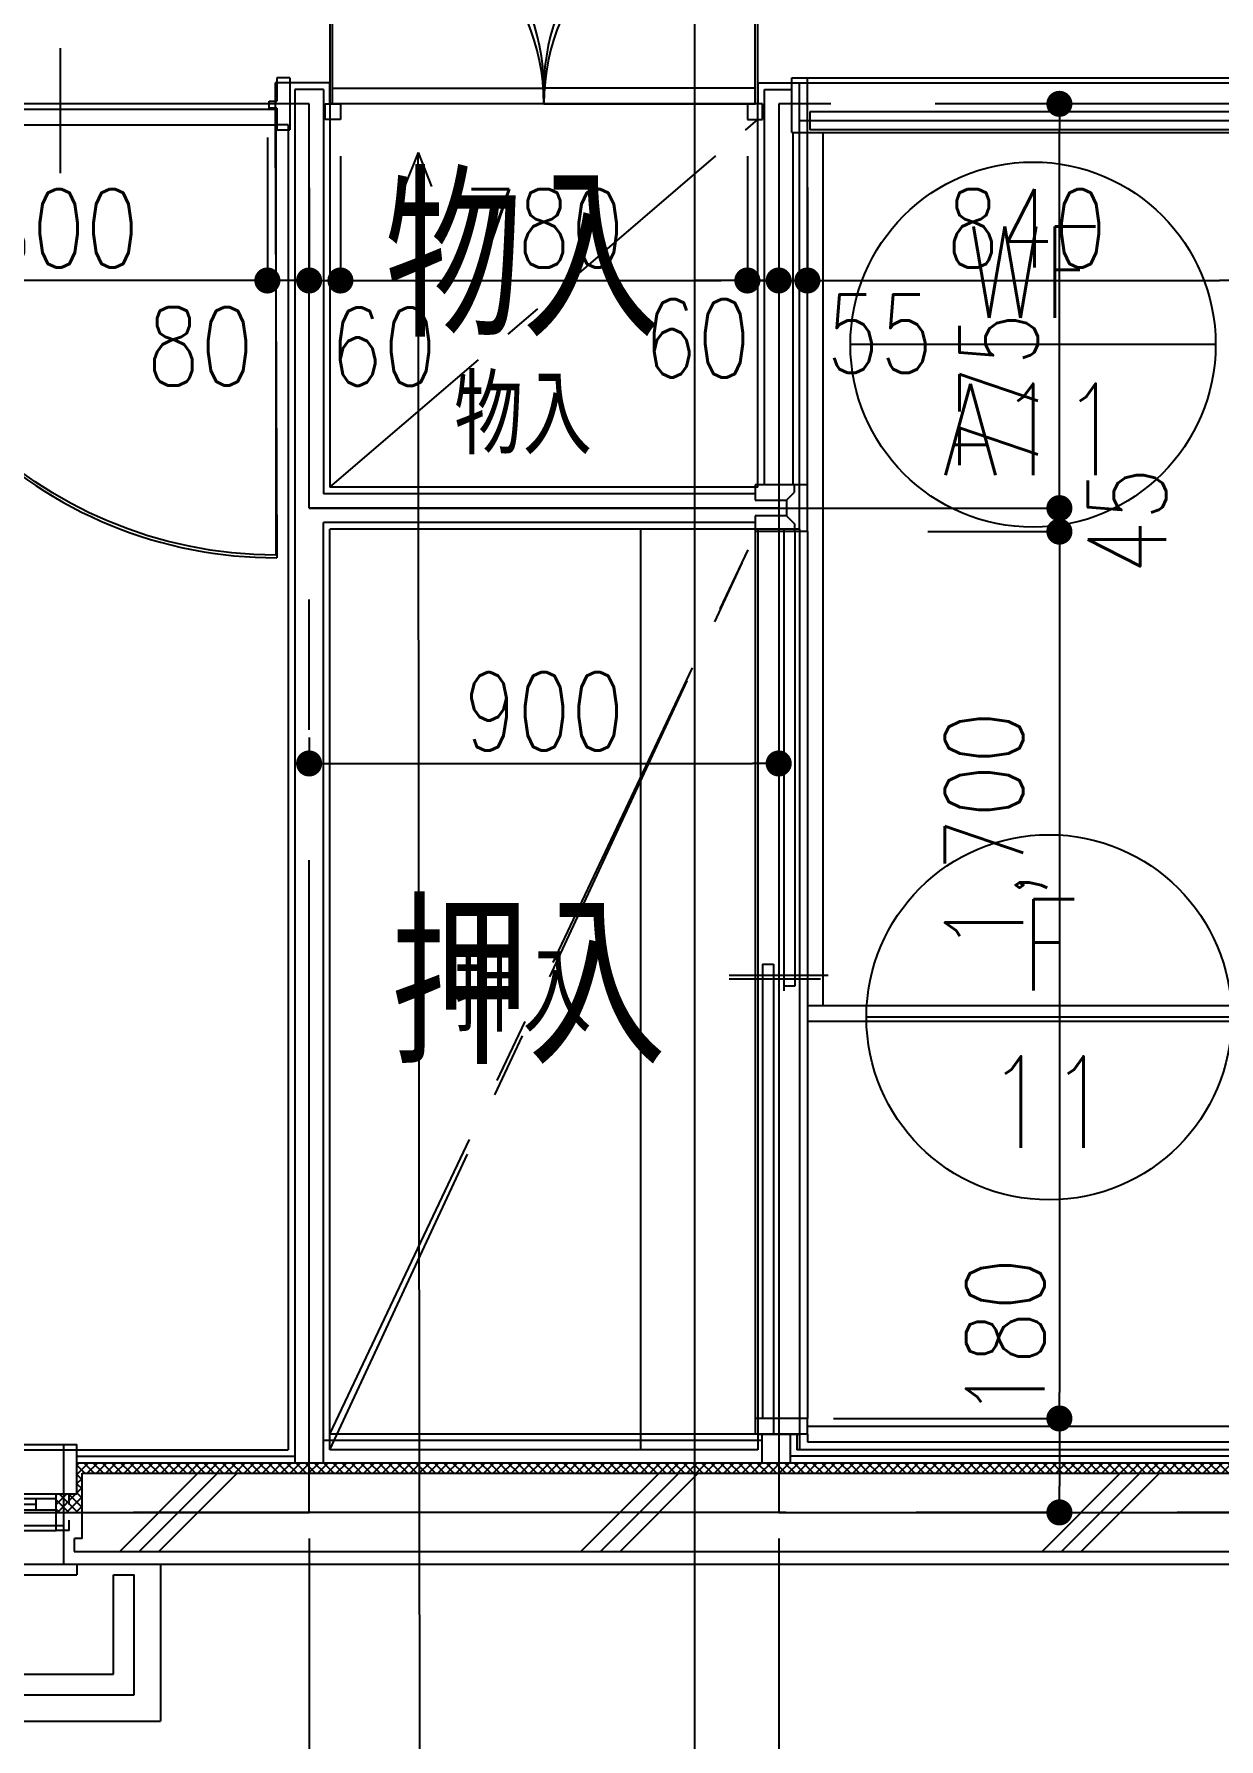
# Model space of a CAD drawing. Header units: millimetres. Extents: x 15495 to 166182, y -39946 to 18307.
# Drawn here: x 109712 to 111983, y -34696 to -31428 of the extents above; entities that cross this region are included whole.
import ezdxf
from ezdxf.enums import TextEntityAlignment as Align

# ---------------------------------------------------------------- set-up
doc = ezdxf.new("R2010")
doc.units = ezdxf.units.MM
doc.header["$LTSCALE"] = 1000
for name, pattern in [('CENTER', [2, 1.25, -0.25, 0.25, -0.25]), ('DASHED', [0.75, 0.5, -0.25]), ('DASHED2', [0.375, 0.25, -0.125])]:
    doc.linetypes.add(name, pattern=pattern)
doc.layers.get('0').update_dxf_attribs({"linetype": 'CONTINUOUS'})
for name, color, linetype in [('DT_ID', 13, 'CONTINUOUS'), ('E_TEXT', 3, 'CONTINUOUS'), ('F_FINI1-50', 190, 'CONTINUOUS'), ('F_FITT1-100', 5, 'CONTINUOUS'), ('F_FITT1-50', 5, 'CONTINUOUS'), ('F_FITT2-100', 1, 'CONTINUOUS'), ('F_FITT2-50', 1, 'CONTINUOUS'), ('SF-F_FITT1-50', 5, 'CONTINUOUS'), ('TF-A_ELSE-100', 6, 'CONTINUOUS'), ('TF-A_ELSE-50', 6, 'CONTINUOUS'), ('TF-DT_ID-100', 13, 'CONTINUOUS'), ('TF-E_DIM-50', 3, 'CONTINUOUS'), ('TF-E_GRID-100', 1, 'CENTER'), ('TF-E_GRID-50', 1, 'CENTER'), ('TF-E_TEXT-100', 3, 'CONTINUOUS'), ('TF-E_TEXT-50', 3, 'CONTINUOUS'), ('TF-F_FINI1-100', 190, 'CONTINUOUS'), ('TF-F_FINI1-50', 190, 'CONTINUOUS'), ('TF-F_FINI2-50', 1, 'CONTINUOUS'), ('TF-F_FITT1-100', 5, 'CONTINUOUS'), ('TF-F_FITT1-50', 5, 'CONTINUOUS'), ('TF-F_FITT2-50', 1, 'CONTINUOUS'), ('TF-F_HAT1-50', 9, 'CONTINUOUS'), ('TF-F_HIDE-100', 12, 'CONTINUOUS'), ('TF-F_HIDE-50', 12, 'CONTINUOUS'), ('TF-F_LAY2-100', 6, 'CONTINUOUS'), ('TF-F_LAY2-50', 6, 'CONTINUOUS'), ('TF-H-AREA-50', 1, 'CENTER'), ('TF-H_LINE1-100', 140, 'CONTINUOUS'), ('TF-H_LINE1-50', 140, 'CONTINUOUS'), ('TF-R_EWALL-50', 7, 'CONTINUOUS'), ('TF-U_FIRE-50', 9, 'CONTINUOUS'), ('TF-U_LGS-50', 120, 'CONTINUOUS')]:
    doc.layers.add(name, color=color, linetype=linetype)
doc.styles.add('DIM', font='romans.shx', dxfattribs={"width": 0.8, "bigfont": 'bigfont.shx'})
doc.styles.add('ROOM', font='romans.shx', dxfattribs={"width": 0.8, "bigfont": 'bigfont.shx'})
doc.styles.get("Standard").update_dxf_attribs({"font": 'txt.shx', "bigfont": 'bigfont.shx'})
doc.dimstyles.new('DIM50_3_3', dxfattribs={"dimscale": 50, "dimtxt": 3, "dimasz": 1, "dimexe": 0, "dimexo": 1, "dimgap": 0.5, "dimtad": 1, "dimdec": 1, "dimdsep": 46, "dimlunit": 6, "dimtxsty": 'DIM', "dimblk1": 'DOT', "dimblk2": 'DOT', "dimsah": 1, "dimcen": 1, "dimclrd": 256, "dimclre": 256, "dimclrt": 256, "dimadec": 0, "dimazin": 0, "dimtfac": 1, "dimtdec": 1, "dimtix": 1, "dimtmove": 2, "dimatfit": 3, "dimldrblk": 'DOT', "dimfxl": 1, "dimtvp": 0.833333, "dimtolj": 1, "dimarcsym": 0})

# ---------------------------------------------------------------- blocks, each defined once
blk = doc.blocks.new('F-11_100')
at = {"layer": 'F_FITT1-100'}
for p, q in [((50, 0), (50, -885.3)), ((30, -835.7), (30, -1735)), ((-55, -862.4), (120, -862.4))]:
    blk.add_line(p, q, dxfattribs=at)
at = {"layer": 'F_FITT2-100'}
for p, q in [((0, 0), (0, -1735)), ((80, 0), (80, -1735))]:
    blk.add_line(p, q, dxfattribs=at)
blk = doc.blocks.new('AW-1_100')
at = {"layer": 'F_FITT1-100'}
for p, q in [((815, -325), (815, 80)), ((915, -95), (0, -95)), ((715, -145), (1630, -145))]:
    blk.add_line(p, q, dxfattribs=at)
at = {"layer": 'F_FITT2-100'}
for p, q in [((0, 0), (1630, 0)), ((1630, -220), (0, -220))]:
    blk.add_line(p, q, dxfattribs=at)
blk = doc.blocks.new('TATEGU-KIGOU')
at = {"color": 2}
blk.add_line((350, 0), (-350, 0), dxfattribs=at)
blk.add_circle((0, 0), 350, dxfattribs=at)
at = {"color": 2, "style": 'ROOM', "width": 0.8}
for tag, p in [('建具種別', (0, 51.6)), ('建具番号', (0, -250.1))]:
    blk.add_attdef(tag, text='', height=175, dxfattribs=at).set_placement(p, align=Align.CENTER)
at = {"flags": 1}
for tag, p in [('内法寸法（W）', (-414, -713.8)), ('内法寸法（H）', (-414, -1063.8)), ('階', (-373.6, -1414.3)), ('部屋名', (-373.6, -1786.8)), ('メーカー名', (-373.6, -2148.9)), ('値段', (-373.6, -2498.9)), ('重量', (-373.6, -2848.9)), ('建具形状', (-373.6, -3199)), ('開閉方式', (-373.6, -3549)), ('取付場所', (-373.6, -3899)), ('見込', (-373.6, -4296.3)), ('扉厚', (-373.6, -4646.3)), ('仕上', (-373.6, -4996.3)), ('ガラス', (-373.6, -5346.3)), ('建具金物', (-373.6, -5696.3)), ('枠形状', (-373.6, -6046.3)), ('沓摺形状', (-373.6, -6396.3)), ('特記事項', (-373.6, -6746.3)), ('防火性能', (-373.6, -7096.3))]:
    blk.add_attdef(tag, p, '', height=175, dxfattribs=at)
blk = doc.blocks.new('WF-A11_100')
at = {"layer": 'F_FITT1-100'}
for p, q in [((0, 0), (857.5, 0)), ((887.5, -72.5), (0, -72.5))]:
    blk.add_line(p, q, dxfattribs=at)
at = {"layer": 'F_FITT1-100', "linetype": 'DASHED', "ltscale": 0.1}
blk.add_line((1760, -72.5), (887.5, -72.5), dxfattribs=at)
blk = doc.blocks.new('WD-A12_100')
at = {"layer": 'F_FITT1-100'}
blk.add_line((0, 0), (-2.9, 830), dxfattribs=at)
blk.add_arc((0, 0), 830, 0, 90.1978, dxfattribs=at)
blk = doc.blocks.new('ROOM')
at = {"layer": 'DT_ID', "flags": 1}
for tag, p in [('室番号', (0, 500)), ('面積', (0, -500)), ('内装制限', (0, -1000)), ('仕上レベル', (0, -1500)), ('スラブレベル', (0, -2000)), ('天井高', (0, -2500)), ('床下地', (0, -3000)), ('床仕上', (0, -3500)), ('巾木高さ', (0, -4000)), ('巾木仕上', (0, -4500)), ('壁下地', (0, -5000)), ('壁仕上', (0, -5500)), ('天井下地', (0, -6000)), ('天井仕上', (0, -6500)), ('見切縁', (0, -7000)), ('備考', (0, -7500))]:
    blk.add_attdef(tag, p, '', height=300, dxfattribs=at)
at = {"layer": 'E_TEXT', "style": 'ROOM', "width": 0.8}
blk.add_attdef('室名', (0, 0), '', height=300, dxfattribs=at)
blk = doc.blocks.new('WD-A19_100')
at = {"layer": 'F_FITT1-100'}
for p, q in [((0, 370), (0, -40)), ((820, -40), (820, 370)), ((820, -40), (0, -40))]:
    blk.add_line(p, q, dxfattribs=at)
for centre, start, end in [((0, -40), 0, 90), ((820, -40), 90, 180)]:
    blk.add_arc(centre, 410, start, end, dxfattribs=at)
blk = doc.blocks.new('TF-BLOCK_100')
at = {"layer": 'TF-A_ELSE-100'}
for p, q in [((18575, -120), (18615, -120)), ((18575, -310), (18575, -120)), ((18615, -350), (18615, -120)), ((18665, -100), (18665, -400)), ((16755, -310), (18575, -310)), ((16715, -350), (18615, -350)), ((16665, -400), (18665, -400))]:
    blk.add_line(p, q, dxfattribs=at)
at = {"layer": 'TF-DT_ID-100'}
for p, q in [((19689.27, -730.34), (19689.27, 3513.46)), ((19158.82, 2606.51), (19132.96, 2541.77)), ((19162.63, -1013.78), (19158.82, 2606.51)), ((19158.82, 2606.51), (19184.69, 2541.77))]:
    blk.add_line(p, q, dxfattribs=at)
at = {"layer": 'TF-E_GRID-100'}
blk.add_line((31863.65, 0), (-4082.3, 0), dxfattribs=at)
at = {"layer": 'TF-F_FINI1-100'}
for p, q in [((18990, 2740), (18885, 2740)), ((18885, 2740), (18885, 2660)), ((18990, 2740), (18990, 1965)), ((19810, 2740), (19890, 2740)), ((19810, 1965), (19810, 2740)), ((19890, 1885), (19890, 2740)), ((18910, 2660), (18885, 2660)), ((18910, 2660), (18910, 120)), ((19810, 1965), (18990, 1965)), ((18990, 120), (18990, 1885)), ((19890, 1885), (18990, 1885)), ((19810, 150), (19890, 150)), ((19810, 150), (19810, 120)), ((19890, 150), (19890, 120)), ((18480, 120), (18910, 120)), ((18480, -100), (18480, 120)), ((19810, 120), (18990, 120)), ((20885, 120), (19890, 120)), ((20885, -100), (18480, -100))]:
    blk.add_line(p, q, dxfattribs=at)
at = {"layer": 'TF-F_HIDE-100', "ltscale": 0.3}
blk.add_line((19585, 1885), (19585, 120), dxfattribs=at)
at = {"layer": 'TF-F_LAY2-100'}
blk.add_line((19905, 971.67), (23395, 971.67), dxfattribs=at)
at = {"layer": 'TF-H_LINE1-100', "linetype": 'CENTER', "ltscale": 0.3}
blk.add_line((18990, 1965), (19810, 2670), dxfattribs=at)
at = {"layer": 'TF-H_LINE1-100', "linetype": 'CENTER', "ltscale": 0.5}
blk.add_line((18990, 120), (19810, 1885), dxfattribs=at)
at = {"layer": 'TF-DT_ID-100'}
for p, values in [((20337.49, 2238.45), {'建具種別': 'WF', '建具番号': 'A11'}), ((20368.12, 949.01), {'建具種別': 'F', '建具番号': '11'})]:
    blk.add_blockref('TATEGU-KIGOU', p, dxfattribs=at).add_auto_attribs(values)
at = {"layer": 'TF-E_TEXT-100'}
ref = blk.add_blockref('ROOM', (19094.73, 2253.6), dxfattribs=at)
ref.add_attrib('室名', '物入', (19094.73, 2253.6), dxfattribs={"height": 300, "style": 'ROOM', "width": 0.8})
ref = blk.add_blockref('ROOM', (19105.97, 859.17), dxfattribs=at)
ref.add_attrib('室名', '押入', (19105.97, 859.17), dxfattribs={"height": 300, "style": 'ROOM', "width": 0.8})
at = {"layer": 'TF-F_FITT1-100'}
for name, p in [('WD-A19_100', (18990, 2740)), ('WF-A11_100', (19890, 2740)), ('F-11_100', (19810, 1885)), ('AW-1_100', (16850, 120))]:
    blk.add_blockref(name, p, dxfattribs=at)
at = {"layer": 'TF-F_FITT1-100', "xscale": -1, "yscale": -1}
blk.add_blockref('WD-A12_100', (18885, 2660), dxfattribs=at)
blk = doc.blocks.new('DOT')
at = {"color": 0, "linetype": 'ByBlock'}
blk.add_line((-0.5, 0), (-1, 0), dxfattribs=at)
at = {"color": 0, "linetype": 'ByBlock', "const_width": 0.5}
blk.add_lwpolyline([(-0.25, 0, 1), (0.25, 0, 1)], format="xyb", close=True, dxfattribs=at)
blk = doc.blocks.new('*D768')
at = {"layer": 'TF-E_DIM-50', "lineweight": -2}
for p, q in [((111425.5, -32381.4), (111677.6, -32381.4)), ((111677.6, -32431.4), (111677.6, -34031.4)), ((111244.6, -34081.4), (111677.6, -34081.4))]:
    blk.add_line(p, q, dxfattribs=at)
at = {"layer": 'TF-E_DIM-50', "lineweight": -2, "xscale": 50, "yscale": 50, "zscale": 50}
for p, rotation in [((111677.6, -32381.4), 90), ((111677.6, -34081.4), 270)]:
    blk.add_blockref('DOT', p, dxfattribs=dict(at, rotation=rotation))
at = {"layer": 'TF-E_DIM-50', "insert": (111556.2, -32956), "char_height": 150, "attachment_point": 5, "rotation": 90, "style": 'DIM'}
blk.add_mtext('\\A1;1,700', dxfattribs=at)
blk = doc.blocks.new('_DOT')
at = {"color": 0, "linetype": 'ByBlock'}
blk.add_line((-0.5, 0), (-1, 0), dxfattribs=at)
at = {"color": 0, "linetype": 'ByBlock', "const_width": 0.5}
blk.add_lwpolyline([(-0.25, 0, 1), (0.25, 0, 1)], format="xyb", close=True, dxfattribs=at)
blk = doc.blocks.new('F-11_50')
at = {"layer": 'F_FITT1-50'}
for p, q in [((10.00075, 1700), (10.00075, 829)), ((31.00075, 1700), (31.00075, 829)), ((-94.99925, 850), (95.00075, 850)), ((-30.99925, 871), (-30.99925, 0)), ((-30.99925, 871), (-9.99925, 871)), ((-9.99925, 871), (-9.99925, 0)), ((31.00075, 829), (10.00075, 829))]:
    blk.add_line(p, q, dxfattribs=at)
blk = doc.blocks.new('*D780')
at = {"layer": 'TF-E_DIM-50', "lineweight": -2}
for p, q in [((110239.6, -34311.4), (110239.6, -36153.1)), ((106989.6, -36103.1), (106989.6, -36153.1)), ((107039.6, -36153.1), (110189.6, -36153.1))]:
    blk.add_line(p, q, dxfattribs=at)
at = {"layer": 'TF-E_DIM-50', "lineweight": -2, "xscale": 50, "yscale": 50, "zscale": 50, "rotation": 180}
blk.add_blockref('DOT', (106989.6, -36153.1), dxfattribs=at)
at = {"layer": 'TF-E_DIM-50', "lineweight": -2, "xscale": 50, "yscale": 50, "zscale": 50}
blk.add_blockref('DOT', (110239.6, -36153.1), dxfattribs=at)
at = {"layer": 'TF-E_DIM-50', "insert": (108614.6, -36038.8), "char_height": 150, "attachment_point": 5, "style": 'DIM'}
blk.add_mtext('\\A1;3,250', dxfattribs=at)
blk = doc.blocks.new('AW-1_50')
at = {"layer": 'F_FITT1-50'}
for p, q in [((-815, 130), (-840, 130)), ((-840, 35), (-840, 130)), ((-815, 35), (-815, 130)), ((815, 130), (840, 130)), ((815, 35), (815, 130)), ((840, 35), (840, 130)), ((-840, 35), (-825, 35)), ((-825, 35), (-800, 35)), ((-825, 15), (-825, 35)), ((-800, -35), (-800, 35)), ((-25, 4), (-25, 61.5)), ((-25, 61.5), (25, 61.5)), ((25, 61.5), (25, 4)), ((825, 35), (800, 35)), ((800, -35), (800, 35)), ((825, 15), (825, 35)), ((840, 35), (825, 35)), ((-762, 4), (-762, 26)), ((-762, 15), (-25, 15)), ((25, 26), (-25, 26)), ((25, 4), (-25, 4)), ((-825, -35), (-825, -15)), ((-25, -26), (-25, -4)), ((-25, -4), (25, -4)), ((25, -26), (-25, -26)), ((25, -4), (25, -26)), ((762, -15), (25, -15)), ((800, -4), (762, -4)), ((762, -26), (762, -4)), ((800, -26), (762, -26)), ((825, -15), (825, -35)), ((-825, -35), (-800, -35)), ((825, -35), (800, -35))]:
    blk.add_line(p, q, dxfattribs=at)
at = {"layer": 'F_FITT2-50'}
for p, q in [((815, 130), (-815, 130)), ((-800, 35), (-25, 35)), ((800, 35), (25, 35)), ((-800, 26), (-25, 26)), ((-800, 4), (-25, 4)), ((762, -4), (25, -4)), ((762, -26), (25, -26)), ((800, -35), (-800, -35)), ((-840, -100), (-840, -120)), ((840, -120), (-840, -120)), ((840, -100), (840, -120))]:
    blk.add_line(p, q, dxfattribs=at)
at = {"layer": 'SF-F_FITT1-50'}
blk.add_line((0, -205), (0, 200), dxfattribs=at)
blk = doc.blocks.new('*D790')
at = {"layer": 'TF-E_DIM-50', "lineweight": -2}
for p, q in [((111139.6, -34311.4), (111139.6, -35283)), ((112189.6, -34886.1), (112189.6, -35283)), ((111189.6, -35283), (112139.6, -35283))]:
    blk.add_line(p, q, dxfattribs=at)
at = {"layer": 'TF-E_DIM-50', "lineweight": -2, "xscale": 50, "yscale": 50, "zscale": 50, "rotation": 180}
blk.add_blockref('DOT', (111139.6, -35283), dxfattribs=at)
at = {"layer": 'TF-E_DIM-50', "lineweight": -2, "xscale": 50, "yscale": 50, "zscale": 50}
blk.add_blockref('DOT', (112189.6, -35283), dxfattribs=at)
at = {"layer": 'TF-E_DIM-50', "insert": (111664.6, -35168.7), "char_height": 150, "attachment_point": 5, "style": 'DIM'}
blk.add_mtext('\\A1;1,050', dxfattribs=at)
blk = doc.blocks.new('*D789')
at = {"layer": 'TF-E_DIM-50', "lineweight": -2}
for p, q in [((111139.6, -34311.4), (111139.6, -35283)), ((110239.6, -34931.5), (110239.6, -35283)), ((110289.6, -35283), (111089.6, -35283))]:
    blk.add_line(p, q, dxfattribs=at)
at = {"layer": 'TF-E_DIM-50', "lineweight": -2, "xscale": 50, "yscale": 50, "zscale": 50, "rotation": 180}
blk.add_blockref('DOT', (110239.6, -35283), dxfattribs=at)
at = {"layer": 'TF-E_DIM-50', "lineweight": -2, "xscale": 50, "yscale": 50, "zscale": 50}
blk.add_blockref('DOT', (111139.6, -35283), dxfattribs=at)
at = {"layer": 'TF-E_DIM-50', "insert": (110689.6, -35183), "char_height": 150, "attachment_point": 5, "style": 'DIM'}
blk.add_mtext('\\A1;900', dxfattribs=at)
blk = doc.blocks.new('*D769')
at = {"layer": 'TF-E_DIM-50', "lineweight": -2}
for p, q in [((111294.6, -34081.4), (111677.6, -34081.4)), ((111677.6, -34131.4), (111677.6, -34211.4)), ((111294.6, -34261.4), (111677.6, -34261.4))]:
    blk.add_line(p, q, dxfattribs=at)
at = {"layer": 'TF-E_DIM-50', "lineweight": -2, "xscale": 50, "yscale": 50, "zscale": 50}
for p, rotation in [((111677.6, -34081.4), 90), ((111677.6, -34261.4), 270)]:
    blk.add_blockref('DOT', p, dxfattribs=dict(at, rotation=rotation))
at = {"layer": 'TF-E_DIM-50', "insert": (111573.8, -33926.7), "char_height": 150, "attachment_point": 5, "rotation": 90, "style": 'DIM'}
blk.add_mtext('\\A1;180', dxfattribs=at)
blk = doc.blocks.new('WF-A11_50')
at = {"layer": 'F_FINI1-50'}
blk.add_line((-900, 50), (-1775, 50), dxfattribs=at)
at = {"layer": 'F_FITT1-50'}
for p, q in [((-1800, 95), (-1800, 50)), ((-1775, 95), (-1800, 95)), ((-1775, 95), (-1775, 50)), ((-900, 55), (-900, 90)), ((-900, 90), (-35, 90)), ((-35, 55), (-35, 90)), ((-30, 95), (-30, -10)), ((0, 95), (-30, 95)), ((0, 95), (0, -10)), ((-1775, 50), (-1800, 50)), ((-900, 55), (-35, 55)), ((-900, 50), (-900, -10)), ((-900, 50), (-870, 50)), ((-870, 50), (-870, -10)), ((-900, -10), (-870, -10)), ((0, -10), (-30, -10))]:
    blk.add_line(p, q, dxfattribs=at)
at = {"layer": 'F_FITT1-50', "linetype": 'DASHED2', "ltscale": 0.1}
blk.add_line((-1775, 72.5), (-900, 72.5), dxfattribs=at)
at = {"layer": 'F_FITT2-50'}
blk.add_line((-30, -10), (-870, -10), dxfattribs=at)
blk = doc.blocks.new('*D767')
at = {"layer": 'TF-E_DIM-50', "lineweight": -2}
for p, q in [((111677.6, -32286.4), (111677.6, -32236.4)), ((111470.2, -32336.4), (111677.6, -32336.4)), ((111677.6, -32336.4), (111677.6, -32381.4)), ((111453.7, -32381.4), (111677.6, -32381.4)), ((111677.6, -32431.4), (111677.6, -32481.4))]:
    blk.add_line(p, q, dxfattribs=at)
at = {"layer": 'TF-E_DIM-50', "lineweight": -2, "xscale": 50, "yscale": 50, "zscale": 50}
for p, rotation in [((111677.6, -32336.4), 270), ((111677.6, -32381.4), 90)]:
    blk.add_blockref('DOT', p, dxfattribs=dict(at, rotation=rotation))
at = {"layer": 'TF-E_DIM-50', "insert": (111807.2, -32360.4), "char_height": 150, "attachment_point": 5, "rotation": 90, "style": 'DIM'}
blk.add_mtext('\\A1;45', dxfattribs=at)
blk = doc.blocks.new('*D741')
at = {"layer": 'TF-E_DIM-50', "lineweight": -2}
for p, q in [((111194.6, -31722), (111194.6, -31900)), ((112034.6, -31750.4), (112034.6, -31900)), ((111244.6, -31900), (111984.6, -31900))]:
    blk.add_line(p, q, dxfattribs=at)
at = {"layer": 'TF-E_DIM-50', "lineweight": -2, "xscale": 50, "yscale": 50, "zscale": 50, "rotation": 180}
blk.add_blockref('DOT', (111194.6, -31900), dxfattribs=at)
at = {"layer": 'TF-E_DIM-50', "lineweight": -2, "xscale": 50, "yscale": 50, "zscale": 50}
blk.add_blockref('DOT', (112034.6, -31900), dxfattribs=at)
at = {"layer": 'TF-E_DIM-50', "insert": (111614.6, -31800), "char_height": 150, "attachment_point": 5, "style": 'DIM'}
blk.add_mtext('\\A1;840', dxfattribs=at)
blk = doc.blocks.new('WD-A12_50')
at = {"layer": 'F_FITT1-50'}
for p, q in [((-440, 146.9), (-440, -93.1)), ((-880, 90), (-855, 90)), ((-880, 90), (-880, -10)), ((-855, 90), (-855, 45.4)), ((0, 90), (-25, 90)), ((-25, 90), (-25, 45.4)), ((0, 90), (0, -10)), ((-840, 45.4), (-855, 45.4)), ((-840, 31.5), (-840, 45.4)), ((-40, 31.5), (-40, 45.4)), ((-40, 45.4), (-25, 45.4)), ((-855, 31.5), (-855, -10)), ((-855, 31.5), (-840, 31.5)), ((-26.8, 29.7), (-853.1, 29.7)), ((-853.1, 29.7), (-853.1, -0.8)), ((-25, 31.5), (-40, 31.5)), ((-26.8, 29.7), (-26.8, -0.8)), ((-25, 31.5), (-25, -10)), ((-855, -10), (-880, -10)), ((-853.1, -0.8), (-26.8, -0.8)), ((-853.1, -0.8), (-853.1, -824.8)), ((-25, -10), (0, -10))]:
    blk.add_line(p, q, dxfattribs=at)
blk.add_arc((-852.8, 1.2), 826, 269.9767, 359.8636, dxfattribs=at)
blk = doc.blocks.new('*D770')
at = {"layer": 'TF-E_DIM-50', "lineweight": -2}
for p, q in [((110239.6, -32775.8), (110239.6, -32825.8)), ((110289.6, -32825.8), (111089.6, -32825.8)), ((111139.6, -32838.3), (111139.6, -32825.8))]:
    blk.add_line(p, q, dxfattribs=at)
at = {"layer": 'TF-E_DIM-50', "lineweight": -2, "xscale": 50, "yscale": 50, "zscale": 50, "rotation": 180}
blk.add_blockref('DOT', (110239.6, -32825.8), dxfattribs=at)
at = {"layer": 'TF-E_DIM-50', "lineweight": -2, "xscale": 50, "yscale": 50, "zscale": 50}
blk.add_blockref('DOT', (111139.6, -32825.8), dxfattribs=at)
at = {"layer": 'TF-E_DIM-50', "insert": (110689.6, -32725.8), "char_height": 150, "attachment_point": 5, "style": 'DIM'}
blk.add_mtext('\\A1;900', dxfattribs=at)
blk = doc.blocks.new('*D740')
at = {"layer": 'TF-E_DIM-50', "lineweight": -2}
for p, q in [((110159.6, -31626.1), (110159.6, -31900)), ((110239.6, -31815), (110239.6, -31900)), ((110109.6, -31900), (110059.6, -31900)), ((110239.6, -31900), (110159.6, -31900)), ((110289.6, -31900), (110339.6, -31900))]:
    blk.add_line(p, q, dxfattribs=at)
at = {"layer": 'TF-E_DIM-50', "lineweight": -2, "xscale": 50, "yscale": 50, "zscale": 50}
blk.add_blockref('DOT', (110159.6, -31900), dxfattribs=at)
at = {"layer": 'TF-E_DIM-50', "lineweight": -2, "xscale": 50, "yscale": 50, "zscale": 50, "rotation": 180}
blk.add_blockref('DOT', (110239.6, -31900), dxfattribs=at)
at = {"layer": 'TF-E_DIM-50', "insert": (110030.7, -32026), "char_height": 150, "attachment_point": 5, "style": 'DIM'}
blk.add_mtext('\\A1;80', dxfattribs=at)
blk = doc.blocks.new('*D738')
at = {"layer": 'TF-E_DIM-50', "lineweight": -2}
for p, q in [((110299.6, -31661.4), (110299.6, -31900)), ((110239.6, -31722.2), (110239.6, -31900)), ((110189.6, -31900), (110139.6, -31900)), ((110239.6, -31900), (110299.6, -31900)), ((110349.6, -31900), (110399.6, -31900))]:
    blk.add_line(p, q, dxfattribs=at)
at = {"layer": 'TF-E_DIM-50', "lineweight": -2, "xscale": 50, "yscale": 50, "zscale": 50}
blk.add_blockref('DOT', (110239.6, -31900), dxfattribs=at)
at = {"layer": 'TF-E_DIM-50', "lineweight": -2, "xscale": 50, "yscale": 50, "zscale": 50, "rotation": 180}
blk.add_blockref('DOT', (110299.6, -31900), dxfattribs=at)
at = {"layer": 'TF-E_DIM-50', "insert": (110381.5, -32026.9), "char_height": 150, "attachment_point": 5, "style": 'DIM'}
blk.add_mtext('\\A1;60', dxfattribs=at)
blk = doc.blocks.new('*D739')
at = {"layer": 'TF-E_DIM-50', "lineweight": -2}
for p, q in [((109359.6, -31626.1), (109359.6, -31900)), ((110159.6, -31626.1), (110159.6, -31900)), ((110109.6, -31900), (109409.6, -31900))]:
    blk.add_line(p, q, dxfattribs=at)
at = {"layer": 'TF-E_DIM-50', "lineweight": -2, "xscale": 50, "yscale": 50, "zscale": 50, "rotation": 180}
blk.add_blockref('DOT', (109359.6, -31900), dxfattribs=at)
at = {"layer": 'TF-E_DIM-50', "lineweight": -2, "xscale": 50, "yscale": 50, "zscale": 50}
blk.add_blockref('DOT', (110159.6, -31900), dxfattribs=at)
at = {"layer": 'TF-E_DIM-50', "insert": (109759.6, -31800), "char_height": 150, "attachment_point": 5, "style": 'DIM'}
blk.add_mtext('\\A1;800', dxfattribs=at)
blk = doc.blocks.new('WD-A19_50')
at = {"layer": 'F_FITT1-50'}
for p, q in [((-814.999875, -9.999875), (-814.999875, 395)), ((-5.000125, -9.999875), (-5.000125, 395)), ((-814.999875, -9.999875), (-410, -9.999875)), ((-814.999875, -40), (-814.999875, -9.999875)), ((-5.000125, -9.999875), (-410, -9.999875)), ((-410, -40), (-410, -9.999875)), ((-5.000125, -40), (-5.000125, -9.999875)), ((-829.000125, -69.999875), (-829.000125, -40)), ((-829.000125, -40), (-800.000125, -40)), ((-410, -40), (-814.999875, -40)), ((-800.000125, -40), (-800.000125, -69.999875)), ((-410, -40), (-5.000125, -40)), ((9.000125, -40), (-19.999875, -40)), ((-19.999875, -40), (-19.999875, -69.999875)), ((9.000125, -69.999875), (9.000125, -40)), ((-800.000125, -69.999875), (-829.000125, -69.999875)), ((-19.999875, -69.999875), (9.000125, -69.999875))]:
    blk.add_line(p, q, dxfattribs=at)
for centre, start, end in [((-814.999875, -9.999875), 0, 90), ((-5.000125, -9.999875), 90, 180)]:
    blk.add_arc(centre, 404.999875, start, end, dxfattribs=at)
blk = doc.blocks.new('*D742')
at = {"layer": 'TF-E_DIM-50', "lineweight": -2}
for p, q in [((111672.8, -31561.4), (111677.6, -31561.4)), ((111677.6, -32286.4), (111677.6, -31611.4)), ((110843.3, -32336.4), (111677.6, -32336.4))]:
    blk.add_line(p, q, dxfattribs=at)
at = {"layer": 'TF-E_DIM-50', "lineweight": -2, "xscale": 50, "yscale": 50, "zscale": 50}
for p, rotation in [((111677.6, -31561.4), 90), ((111677.6, -32336.4), 270)]:
    blk.add_blockref('DOT', p, dxfattribs=dict(at, rotation=rotation))
at = {"layer": 'TF-E_DIM-50', "insert": (111561.2, -32115.4), "char_height": 150, "attachment_point": 5, "rotation": 90, "style": 'DIM'}
blk.add_mtext('\\A1;775', dxfattribs=at)
blk = doc.blocks.new('*D737')
at = {"layer": 'TF-E_DIM-50', "lineweight": -2}
for p, q in [((111139.6, -31682.6), (111139.6, -31900)), ((111194.6, -31722), (111194.6, -31900)), ((111089.6, -31900), (111039.6, -31900)), ((111139.6, -31900), (111194.6, -31900)), ((111244.6, -31900), (111294.6, -31900))]:
    blk.add_line(p, q, dxfattribs=at)
at = {"layer": 'TF-E_DIM-50', "lineweight": -2, "xscale": 50, "yscale": 50, "zscale": 50}
blk.add_blockref('DOT', (111139.6, -31900), dxfattribs=at)
at = {"layer": 'TF-E_DIM-50', "lineweight": -2, "xscale": 50, "yscale": 50, "zscale": 50, "rotation": 180}
blk.add_blockref('DOT', (111194.6, -31900), dxfattribs=at)
at = {"layer": 'TF-E_DIM-50', "insert": (111333.2, -32001.9), "char_height": 150, "attachment_point": 5, "style": 'DIM'}
blk.add_mtext('\\A1;55', dxfattribs=at)
blk = doc.blocks.new('*D736')
at = {"layer": 'TF-E_DIM-50', "lineweight": -2}
for p, q in [((111139.6, -31631.4), (111139.6, -31900)), ((111079.6, -31661.4), (111079.6, -31900)), ((111029.6, -31900), (110979.6, -31900)), ((111079.6, -31900), (111139.6, -31900)), ((111189.6, -31900), (111239.6, -31900))]:
    blk.add_line(p, q, dxfattribs=at)
at = {"layer": 'TF-E_DIM-50', "lineweight": -2, "xscale": 50, "yscale": 50, "zscale": 50}
blk.add_blockref('DOT', (111079.6, -31900), dxfattribs=at)
at = {"layer": 'TF-E_DIM-50', "lineweight": -2, "xscale": 50, "yscale": 50, "zscale": 50, "rotation": 180}
blk.add_blockref('DOT', (111139.6, -31900), dxfattribs=at)
at = {"layer": 'TF-E_DIM-50', "insert": (110983.5, -32011), "char_height": 150, "attachment_point": 5, "style": 'DIM'}
blk.add_mtext('\\A1;60', dxfattribs=at)
blk = doc.blocks.new('*D735')
at = {"layer": 'TF-E_DIM-50', "lineweight": -2}
for p, q in [((110299.6, -31661.4), (110299.6, -31900)), ((111079.6, -31661.4), (111079.6, -31900)), ((110349.6, -31900), (111029.6, -31900))]:
    blk.add_line(p, q, dxfattribs=at)
at = {"layer": 'TF-E_DIM-50', "lineweight": -2, "xscale": 50, "yscale": 50, "zscale": 50, "rotation": 180}
blk.add_blockref('DOT', (110299.6, -31900), dxfattribs=at)
at = {"layer": 'TF-E_DIM-50', "lineweight": -2, "xscale": 50, "yscale": 50, "zscale": 50}
blk.add_blockref('DOT', (111079.6, -31900), dxfattribs=at)
at = {"layer": 'TF-E_DIM-50', "insert": (110689.6, -31800), "char_height": 150, "attachment_point": 5, "style": 'DIM'}
blk.add_mtext('\\A1;780', dxfattribs=at)
blk = doc.blocks.new('TF-BLOCK_50')
at = {"layer": 'TF-F_HAT1-50'}
h = blk.add_hatch(dxfattribs=at)
h.set_pattern_fill('RC2', color=256, scale=50, style=0)
h.set_pattern_definition([(45, (-28400.75, -37379.5), (-441.942, 441.942), []), (45, (-28363.25, -37379.5), (-441.942, 441.942), []), (45, (-28325.75, -37379.5), (-441.942, 441.942), [])])
h.paths.add_polyline_path([(20849.99, 75), (18515.01, 75), (18515, -50), (18500, -50), (18500, -75), (20865, -75), (20865, -50.04), (20850, -50.04)])
at = {"layer": 'TF-U_FIRE-50'}
h = blk.add_hatch(dxfattribs=at)
h.set_pattern_fill('ANSI37', color=256, scale=100, style=0)
h.set_pattern_definition([(45, (-28400.745, -37379.51), (-8.8388348, 8.8388348), []), (135, (-28400.745, -37379.51), (-8.8388348, -8.8388348), [])])
h.paths.add_polyline_path([(18505, 95), (18505, 35), (18490, 35), (18465, 35), (18465, 0), (18515, 0), (18515, 75), (18515.01, 75), (18515.01, 75), (20849.99, 75), (20849.99, 0), (20900, 0), (20900, 35), (20875, 35), (20860, 35), (20860, 95)])
at = {"layer": 'TF-A_ELSE-50'}
for p, q in [((18575, -120), (18615, -120)), ((18575, -310), (18575, -120)), ((18615, -350), (18615, -120)), ((18665, -100), (18665, -400)), ((16755, -310), (18575, -310)), ((16715, -350), (18615, -350)), ((16665, -400), (18665, -400))]:
    blk.add_line(p, q, dxfattribs=at)
at = {"layer": 'TF-E_GRID-50'}
blk.add_line((31863.65, 0), (-4082.3, 0), dxfattribs=at)
at = {"layer": 'TF-F_FINI1-50'}
for p, q in [((18990, 2740), (18910, 2740)), ((18990, 2700), (18990, 2740)), ((18990, 2700), (18990, 2740)), ((18990, 2740), (18990, 2700)), ((19810, 2740), (19875, 2740)), ((19810, 2700), (19810, 2740)), ((19810, 2740), (19810, 2700)), ((18910, 2660), (18910, 120)), ((18990, 2670), (18990, 1965)), ((19810, 1970), (19810, 2670)), ((19890, 1970), (19890, 2645)), ((19805, 1965), (18990, 1965)), ((18990, 150), (18990, 1885)), ((19805, 1885), (18990, 1885)), ((19805, 150), (18990, 150)), ((19885, 150), (19885, 120)), ((18505, 120), (18910, 120)), ((20860, 120), (19885, 120)), ((18480, -100), (18480, -35)), ((20885, -100), (18480, -100))]:
    blk.add_line(p, q, dxfattribs=at)
at = {"layer": 'TF-F_FINI2-50'}
for p, q in [((19817.5, 137.5), (18977.5, 137.5)), ((18505, 107.5), (18922.5, 107.5)), ((20860, 107.5), (19872.5, 107.5))]:
    blk.add_line(p, q, dxfattribs=at)
at = {"layer": 'TF-F_FITT1-50'}
for p, q in [((19905, 1970), (19805, 1970)), ((19805, 1970), (19805, 1940)), ((19880, 1955.35), (19880, 1970)), ((19905, 1910), (19905, 1970)), ((19805, 1940), (19865, 1940)), ((19865, 1940), (19880, 1955.35)), ((19865, 1940), (19865, 1910)), ((19805, 1910), (19805, 1880)), ((19865, 1910), (19805, 1910)), ((19865, 1910), (19880, 1894.65)), ((19905, 1880), (19905, 1910)), ((19905, 1880), (19805, 1880)), ((19880, 1894.65), (19880, 1880)), ((19905, 180), (19805, 180)), ((19805, 180), (19805, 150)), ((19905, 150), (19905, 180)), ((19905, 150), (19805, 150))]:
    blk.add_line(p, q, dxfattribs=at)
at = {"layer": 'TF-F_FITT2-50'}
for p, q in [((19805, 1880), (19805, 180)), ((19905, 1880), (19905, 180))]:
    blk.add_line(p, q, dxfattribs=at)
at = {"layer": 'TF-F_HIDE-50', "ltscale": 0.3}
blk.add_line((19585, 1885), (19585, 150), dxfattribs=at)
at = {"layer": 'TF-F_LAY2-50'}
for p, q in [((19905, 2645), (23395, 2645)), ((19905, 1970), (19905, 2645)), ((19935, 971.67), (19935, 2645)), ((19905, 971.67), (23395, 971.67)), ((19905, 941.67), (23395, 941.67)), ((19905, 165), (23395, 165)), ((19905, 150), (19905, 135)), ((19905, 135), (23395, 135))]:
    blk.add_line(p, q, dxfattribs=at)
at = {"layer": 'TF-H-AREA-50'}
for points in [[(16700, 3650), (21900, 3650), (21900, 2700), (19850, 2700), (19850, 1925), (18950, 1925), (18950, 2700), (16700, 2700), (16700, 3650)], [(18950, 2700), (16850, 2700), (16850, 2300), (15700, 2300), (15700, 0), (18950, 0), (18950, 2700)]]:
    blk.add_lwpolyline(points, dxfattribs=at)
for points in [[(19850, 0), (23450, 0), (23450, 2700), (19850, 2700)], [(18950, 1925), (19850, 1925), (19850, 0), (18950, 0)]]:
    blk.add_lwpolyline(points, close=True, dxfattribs=at)
at = {"layer": 'TF-H_LINE1-50', "linetype": 'CENTER', "ltscale": 0.3}
blk.add_line((18990, 1965), (19810, 2670), dxfattribs=at)
at = {"layer": 'TF-H_LINE1-50', "linetype": 'CENTER', "ltscale": 0.5}
blk.add_line((18990, 150), (19807.23, 1878.15), dxfattribs=at)
at = {"layer": 'TF-R_EWALL-50'}
for p, q in [((18515, -50.04), (18515.01, 75)), ((18515, -50.04), (18515.01, 75)), ((18515.01, 75), (20850, 75)), ((18515.01, 75), (20850, 75)), ((18500.01, -75), (18500.01, -50)), ((18515.01, -50), (18500.01, -50)), ((18500, -75), (20865, -75)), ((18515, -75), (20850, -75))]:
    blk.add_line(p, q, dxfattribs=at)
at = {"layer": 'TF-U_FIRE-50'}
blk.add_line((18505, 95), (20860, 95), dxfattribs=at)
at = {"layer": 'TF-U_LGS-50'}
for p, q in [((18922.5, 2727.5), (18922.5, 95)), ((18977.5, 2727.5), (18922.5, 2727.5)), ((18977.5, 2727.5), (18977.5, 1952.5)), ((19822.5, 2727.5), (19875, 2727.5)), ((19822.5, 1970), (19822.5, 2727.5)), ((19877.5, 1970), (19877.5, 2645)), ((19805, 1952.5), (18977.5, 1952.5)), ((18977.5, 95), (18977.5, 1897.5)), ((19805, 1897.5), (18977.5, 1897.5)), ((19817.5, 150), (19817.5, 95)), ((19872.5, 95), (19872.5, 150))]:
    blk.add_line(p, q, dxfattribs=at)
at = {"layer": 'TF-E_TEXT-50'}
ref = blk.add_blockref('ROOM', (19227.84, 2027.97), dxfattribs=dict(at, xscale=0.5, yscale=0.5, zscale=0.5))
ref.add_attrib('室名', '物入', (19227.84, 2027.97), dxfattribs={"height": 150, "style": 'ROOM', "width": 0.8})
ref = blk.add_blockref('ROOM', (19227.39, 921.14), dxfattribs=dict(at, xscale=0.5, yscale=0.5, zscale=0.5))
ref.add_attrib('室名', '押入', (19227.39, 921.14), dxfattribs={"height": 150, "style": 'ROOM', "width": 0.8})
at = {"layer": 'TF-F_FITT1-50'}
for name, p in [('WD-A19_50', (19810, 2740)), ('F-11_50', (19850, 180))]:
    blk.add_blockref(name, p, dxfattribs=at)
at = {"layer": 'TF-F_FITT1-50', "xscale": -1}
blk.add_blockref('WD-A12_50', (18033.13, 2660), dxfattribs=at)
at = {"layer": 'TF-F_FITT1-50', "xscale": -1, "yscale": -1}
blk.add_blockref('WF-A11_50', (19875, 2740), dxfattribs=at)
at = {"layer": 'TF-F_FITT1-50', "yscale": -1, "rotation": 180}
blk.add_blockref('AW-1_50', (17665, 0), dxfattribs=at)
at = {"layer": 'TF-E_DIM-50'}
for base, p1, p2, picture, middle in [((20388.03, 2700), (19503.71, 1925), (20433.21, 2700), '*D742', (20271.58, 2146.04)), ((20388.03, 1880), (20130.65, 1925), (20114.07, 1880), '*D767', (20517.59, 1900.98)), ((20388.03, 180), (20085.93, 1880), (19905, 180), '*D768', (20266.62, 1305.45)), ((20388.03, 0), (19955, 180), (19955, 0), '*D769', (20284.22, 334.69))]:
    dim = blk.add_linear_dim(base=base, p1=p1, p2=p2, angle=90, dimstyle='DIM50_3_3', dxfattribs=at)
    dim.commit()
    dim.dimension.update_dxf_attribs({"geometry": picture, "text_midpoint": middle, "dimtype": 128, "insert": (-91289.59, 34261.4)})
for base, p1, p2, picture, middle in [((18069.98, 2361.37), (18869.98, 2685.34), (18069.98, 2685.34), '*D739', (18469.98, 2461.37)), ((19790, 2361.37), (19010, 2649.95), (19790, 2649.95), '*D735', (19400, 2461.37)), ((20745, 2361.37), (19905, 2589.37), (20745, 2561.02), '*D741', (20325, 2461.37)), ((19850, 1435.58), (18950, 1435.58), (19850, 1373.14), '*D770', (19400, 1535.58)), ((18950, -1891.68), (15700, -1891.68), (18950, 0), '*D780', (17325, -1777.39)), ((19850, -1021.6), (18950, -620.1), (19850, 0), '*D789', (19400, -921.6)), ((20900, -1021.6), (19850, 0), (20900, -574.7), '*D790', (20375, -907.31))]:
    dim = blk.add_linear_dim(base=base, p1=p1, p2=p2, dimstyle='DIM50_3_3', dxfattribs=at)
    dim.commit()
    dim.dimension.update_dxf_attribs({"geometry": picture, "text_midpoint": middle, "insert": (-91289.59, 34261.4)})
for base, p1, p2, picture, middle in [((18869.98, 2361.37), (18950, 2496.37), (18869.98, 2685.34), '*D740', (18741.09, 2235.36)), ((19850, 2361.37), (19790, 2649.95), (19850, 2679.95), '*D736', (19693.88, 2250.42)), ((19010, 2361.37), (18950, 2589.23), (19010, 2649.95), '*D738', (19091.92, 2234.49)), ((19905, 2361.37), (19850, 2628.78), (19905, 2589.37), '*D737', (20043.65, 2259.54))]:
    dim = blk.add_linear_dim(base=base, p1=p1, p2=p2, dimstyle='DIM50_3_3', dxfattribs=at)
    dim.commit()
    dim.dimension.update_dxf_attribs({"geometry": picture, "text_midpoint": middle, "dimtype": 128, "insert": (-91289.59, 34261.4)})

msp = doc.modelspace()

# ---------------------------------------------------------------- block references
for name in ['TF-BLOCK_100', 'TF-BLOCK_50']:
    msp.add_blockref(name, (91289.6, -34261.4))

doc.saveas('drawing.dxf')
